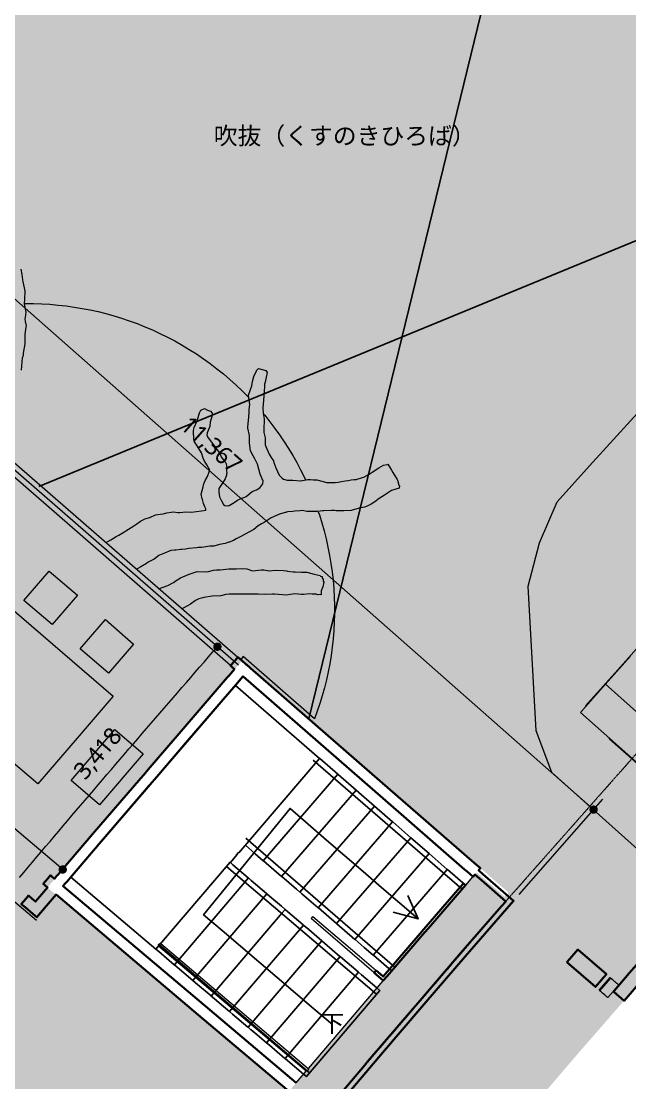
# Model space of a CAD drawing. Header units: millimetres. Extents: x -100577 to 287200, y -212120 to 238461.
# Drawn here: x 19842 to 26389, y 38824 to 50251 of the extents above; entities that cross this region are included whole.
import ezdxf

# ---------------------------------------------------------------- set-up
doc = ezdxf.new("R2010")
doc.units = ezdxf.units.MM
doc.linetypes.add('PHANTOM', pattern=[6.35, 3.175, -0.635, 0.635, -0.635, 0.635, -0.635])
for name, color, linetype, lineweight in [('01_切断（構造・壁）', 7, 'Continuous', 35), ('03_切断（ガラス）', 5, 'Continuous', 13), ('06_部屋の色', 8, 'Continuous', 0), ('07_切断（建具）', 7, 'Continuous', 18), ('10_見えがかり', 7, 'Continuous', 13), ('11_見えがかり（家具）', 8, 'Continuous', 9), ('20_上部（屋根の外形・梁）', 8, 'PHANTOM', 9), ('50_寸法', 3, 'Continuous', 9)]:
    doc.layers.add(name, color=color, linetype=linetype, lineweight=lineweight)
doc.styles.add('JP', font='NotoSansCJKjp-Regular.otf')

msp = doc.modelspace()

# ---------------------------------------------------------------- hatches: boundary and pattern name
at = {"layer": '01_切断（構造・壁）'}
for points in [[(27607, 41389), (27643, 41428), (27931, 41754), (27964, 41792), (28379, 42251), (28428, 42305), (28480, 42363), (28480, 42364), (28586, 42268), (28592, 42263), (28591, 42262), (28539, 42204), (28125, 41746), (28076, 41692), (27777, 41353), (27741, 41313), (27452, 40990), (27418, 40952), (27003, 40478), (26954, 40422), (26545, 39959), (26497, 39904), (26479, 39883), (26327, 39707), (26218, 39803), (26214, 39806), (26220, 39813), (26384, 40003), (26793, 40466), (26842, 40521), (27257, 40995), (27305, 41051)], [(25713, 40123), (25745, 40159), (25831, 40258), (26138, 39992), (26107, 39956), (26020, 39856)]]:
    msp.add_hatch(color=7, dxfattribs=at).paths.add_polyline_path(points)
at = {"layer": '06_部屋の色', "true_color": 0xf6e3a4}
h = msp.add_hatch(color=8, dxfattribs=at)
h.paths.add_polyline_path([(15896, 43200), (16235, 43604), (16574, 44007), (14846, 45468), (18009, 50107), (18205, 50396), (18097, 50493), (18091, 50498), (18271, 50762), (18385, 50660), (18570, 50930), (18461, 51027), (18455, 51033), (18636, 51297), (18750, 51194), (18784, 51244), (18815, 51290), (20030, 53073), (19923, 53171), (19917, 53177), (20097, 53442), (20203, 53344), (20210, 53338), (20396, 53609), (20289, 53708), (20283, 53714), (20464, 53979), (20576, 53875), (20596, 53903), (21235, 54841), (21264, 54883), (21360, 55015), (21374, 55034), (21378, 55039), (21483, 55165), (21493, 55177), (21562, 55255), (21564, 55258), (21626, 55368), (21628, 55371), (21628, 55371), (21630, 55374), (21780, 55614), (21783, 55617), (21954, 55838), (21956, 55841), (22147, 56044), (22151, 56047), (22360, 56231), (22364, 56234), (22590, 56397), (22592, 56398), (22798, 56519), (22835, 56540), (23052, 56640), (23092, 56659), (23318, 56738), (23359, 56752), (23592, 56809), (23634, 56819), (23871, 56854), (23914, 56860), (23915, 56860), (23919, 56860), (24201, 56874), (24257, 56874), (26592, 56874), (26592, 57022), (26592, 57026), (30188, 57025), (30188, 56879), (30188, 56873), (30228, 56873), (30240, 56873), (33348, 56873), (33387, 56873), (33389, 56873), (33395, 56873), (33397, 56872), (33399, 56872), (33400, 56872), (33695, 56857), (33699, 56857), (33988, 56813), (33992, 56812), (34275, 56739), (34279, 56738), (34553, 56637), (34556, 56635), (34819, 56508), (34822, 56506), (35071, 56352), (35074, 56350), (35306, 56172), (35307, 56171), (35519, 55973), (35525, 55967), (35546, 55945), (35551, 55940), (35595, 55894), (35766, 55717), (38202, 53187), (38521, 52856), (38555, 52820), (38568, 52807), (38566, 52805), (38459, 52701), (38562, 52595), (38565, 52592), (38479, 52508), (37970, 52018), (37918, 51967), (37818, 52069), (37812, 52076), (37808, 52072), (37808, 52072), (37807, 52071), (37804, 52068), (37517, 51786), (37176, 51454), (37174, 51452), (37168, 51446), (36677, 50959), (36667, 50948), (36233, 50521), (36337, 50416), (36341, 50413), (36277, 50350), (35928, 49999), (35577, 49650), (35093, 49157), (34928, 48991), (34820, 49097), (34476, 48751), (34470, 48744), (34288, 48557), (34393, 48454), (34397, 48451), (34245, 48294), (33905, 47948), (33417, 47440), (32936, 46944), (32589, 46577), (32517, 46502), (32412, 46602), (32407, 46607), (32195, 46387), (32302, 46285), (32305, 46282), (32253, 46228), (31771, 45714), (31296, 45212), (31070, 44968), (30964, 45067), (30958, 45071), (30845, 44949), (30842, 44945), (30517, 44599), (30512, 44594), (30510, 44591), (30505, 44586), (30504, 44585), (30047, 44086), (30043, 44082), (29562, 43562), (29552, 43551), (29245, 43211), (29238, 43204), (28897, 42831), (28436, 42317), (28427, 42307), (28427, 42307), (28426, 42306), (27968, 41800), (27963, 41793), (27646, 41435), (27641, 41430), (27309, 41058), (27304, 41052), (26847, 40530), (26840, 40522), (26383, 40004), (26211, 39806), (26324, 39708), (26326, 39706), (26180, 39537), (25848, 39157), (25390, 38621), (24939, 38098), (24626, 37728), (24364, 37421), (23375, 38258), (23066, 38519), (23564, 39106), (24077, 39706), (24579, 40289), (25084, 40871), (22219, 43367), (21705, 42775), (21193, 42181), (20684, 41586), (20164, 40973), (20124, 40925), (22415, 38989), (21963, 38453), (21474, 37868), (21150, 37477), (20667, 36893), (20665, 36891), (20662, 36891), (14722, 41777), (14720, 41781), (14721, 41784), (15389, 42593)])
h.paths.add_polyline_path([(31136, 49519), (31065, 49596), (30990, 49669), (30910, 49737), (30826, 49800), (30738, 49856), (30647, 49907), (30552, 49952), (30455, 49991), (30355, 50023), (30254, 50049), (30151, 50067), (30047, 50080), (29942, 50085), (29838, 50083), (29733, 50075), (29630, 50059), (29527, 50037), (29427, 50009), (29328, 49974), (29232, 49932), (29139, 49884), (29049, 49831), (28963, 49771), (28881, 49706), (28803, 49636), (28730, 49561), (28662, 49481), (28600, 49397), (28543, 49309), (28492, 49218), (28447, 49123), (28408, 49026), (28376, 48926), (28351, 48824), (28332, 48722), (28320, 48618), (28315, 48513), (28316, 48408), (28325, 48304), (28340, 48200), (28362, 48098), (28391, 47997), (28426, 47899), (28467, 47802), (28515, 47709), (28569, 47619), (28628, 47533), (28693, 47451), (28763, 47374), (28839, 47301), (28918, 47233), (29002, 47170), (29090, 47114), (29182, 47063), (29276, 47018), (29374, 46979), (29473, 46947), (29575, 46921), (29678, 46903), (29782, 46891), (29886, 46885), (29991, 46887), (30095, 46895), (30199, 46911), (30301, 46933), (30402, 46961), (30501, 46996), (30597, 47038), (30690, 47086), (30780, 47139), (30866, 47199), (30948, 47264), (31026, 47334), (31099, 47409), (31167, 47489), (31229, 47573), (31286, 47661), (31337, 47752), (31382, 47847), (31420, 47944), (31452, 48044), (31478, 48146), (31497, 48249), (31509, 48353), (31514, 48457), (31513, 48562), (31504, 48666), (31489, 48770), (31467, 48872), (31438, 48973), (31403, 49071), (31361, 49168), (31314, 49261), (31260, 49351), (31201, 49437)], flags=0)
at = {"layer": '06_部屋の色', "true_color": 0xd9d3ec}
msp.add_hatch(color=8, dxfattribs=at).paths.add_polyline_path([(20602, 41489), (20249, 41074), (19957, 40728), (14659, 45193), (14706, 45263), (14820, 45430), (16134, 47357), (16659, 48127), (22178, 43320), (21666, 42731), (21133, 42111)])
at = {"layer": '06_部屋の色', "true_color": 0xe9dfcf}
msp.add_hatch(color=8, dxfattribs=at).paths.add_polyline_path([(19957, 40728), (20124, 40925), (21193, 40021), (22721, 38731), (23246, 39350), (23734, 39921), (24237, 40505), (24742, 41088), (25119, 40759), (24734, 40316), (24364, 39887), (23995, 39457), (23627, 39026), (23260, 38594), (22881, 38145), (22555, 37758), (22166, 37292), (21843, 36902), (21456, 36434), (21102, 36004), (20718, 35534), (20367, 35102), (20017, 34669), (19669, 34235), (19290, 33760), (17334, 35317), (17654, 35718), (17974, 36117), (18831, 35428), (19151, 35824), (19472, 36220), (19761, 36576), (20116, 37009), (19267, 37706), (19756, 38299), (17905, 39830), (18208, 40196), (18547, 40603), (18886, 41008), (19193, 41373)])
at = {"layer": '50_寸法'}
for points in [[(21987, 43489), (21981, 43483), (21974, 43478), (21966, 43475), (21957, 43473), (21948, 43473), (21939, 43474), (21931, 43477), (21924, 43482), (21918, 43488), (21913, 43496), (21909, 43504), (21907, 43512), (21907, 43521), (21909, 43530), (21912, 43538), (21917, 43545), (21923, 43552), (21930, 43557), (21938, 43560), (21947, 43562), (21956, 43562), (21964, 43561), (21973, 43557), (21980, 43553), (21986, 43546), (21991, 43539), (21995, 43531), (21997, 43522), (21997, 43514), (21995, 43505), (21992, 43497)], [(26035, 41736), (26029, 41730), (26022, 41725), (26014, 41721), (26005, 41719), (25996, 41719), (25988, 41721), (25979, 41724), (25972, 41729), (25966, 41735), (25961, 41742), (25957, 41750), (25955, 41759), (25955, 41768), (25957, 41776), (25960, 41785), (25965, 41792), (25971, 41798), (25978, 41803), (25986, 41807), (25995, 41809), (26004, 41809), (26012, 41807), (26021, 41804), (26028, 41799), (26034, 41793), (26039, 41786), (26043, 41778), (26045, 41769), (26045, 41760), (26043, 41752), (26040, 41743)], [(20323, 41091), (20317, 41085), (20310, 41080), (20302, 41076), (20293, 41075), (20284, 41074), (20275, 41076), (20267, 41079), (20260, 41084), (20254, 41090), (20249, 41097), (20245, 41106), (20243, 41114), (20243, 41123), (20245, 41132), (20248, 41140), (20253, 41147), (20259, 41154), (20266, 41159), (20274, 41162), (20283, 41164), (20292, 41164), (20300, 41163), (20308, 41159), (20316, 41154), (20322, 41148), (20327, 41141), (20331, 41133), (20333, 41124), (20333, 41116), (20331, 41107), (20328, 41099)]]:
    msp.add_hatch(color=7, dxfattribs=at).paths.add_polyline_path(points)

# ---------------------------------------------------------------- linework, layer by layer
at = {"layer": '01_切断（構造・壁）'}
for points in [[(20219, 41043), (20219, 41043), (20242, 41070), (20279, 41112), (20279, 41112), (20279, 41112), (20610, 41499), (21128, 42102), (21128, 42102), (21159, 42139), (21208, 42196), (21208, 42196), (21208, 42196), (21540, 42582), (22057, 43186), (22057, 43186), (22078, 43209), (22078, 43209), (22078, 43209), (22095, 43230), (22136, 43277), (22111, 43299), (22093, 43315), (22142, 43370), (22172, 43405), (22190, 43390), (22217, 43366), (22217, 43366), (22218, 43365), (22218, 43365), (22254, 43334), (22254, 43334), (22254, 43334), (22262, 43326), (22268, 43322), (22305, 43290), (22308, 43287), (23811, 41978), (24691, 41212), (24691, 41212), (24691, 41212), (24718, 41188), (24782, 41133), (24762, 41111), (24807, 41071), (25109, 40808), (25139, 40782), (24666, 40236), (24618, 40182), (24195, 39690), (24152, 39641), (23730, 39147), (23688, 39098), (23208, 38533)], [(23114, 38515), (23534, 39010), (23576, 39059), (24058, 39623), (24107, 39680), (24530, 40172), (24573, 40221), (25010, 40725), (25054, 40776), (24793, 41003), (24767, 41025), (24722, 41065), (24703, 41042), (24639, 41097), (24612, 41121), (24612, 41121), (23732, 41888), (22229, 43196), (22227, 43198), (22149, 43107), (22149, 43107), (22149, 43107), (21631, 42504), (21299, 42118), (21299, 42118), (21299, 42118), (21250, 42060), (21219, 42024), (21219, 42024), (20701, 41420), (20370, 41034), (20370, 41034), (20370, 41034), (20334, 40992), (20310, 40965), (20291, 40943), (20294, 40941), (20294, 40941), (21870, 39609), (22799, 38823)], [(22721, 38732), (21792, 39517), (20217, 40849), (20111, 40725), (20010, 40605), (19965, 40643), (19882, 40713), (19842, 40747), (19894, 40808), (19920, 40839), (19959, 40805), (19996, 40774), (20020, 40802), (20125, 40927), (20097, 40950), (20079, 40965), (20126, 41021), (20157, 41057), (20174, 41042), (20176, 41041), (20200, 41020), (20219, 41043)], [(24620, 40952), (24622, 40950), (24222, 40488), (24182, 40442), (23777, 39972), (23737, 39925), (23640, 40008), (23641, 40009), (23641, 40009), (23660, 40031), (23707, 39991), (23734, 39967), (24133, 40430), (24173, 40477), (24561, 40925), (24600, 40969), (24620, 40952)], [(26479, 39883), (26327, 39707), (26218, 39803), (26214, 39806), (26220, 39813), (26384, 40003), (26793, 40466)], [(25713, 40123), (25745, 40159), (25831, 40258), (26138, 39992), (26107, 39956), (26020, 39856), (25713, 40123)]]:
    msp.add_lwpolyline(points, dxfattribs=at)
at = {"layer": '03_切断（ガラス）'}
msp.add_lwpolyline([(22178, 43320), (18919, 46158)], dxfattribs=at)
at = {"layer": '07_切断（建具）'}
msp.add_lwpolyline([(20007, 40570), (19075, 41357)], dxfattribs=at)
at = {"layer": '10_見えがかり'}
for points in [[(18960, 46202), (22171, 43406)], [(22092, 43316), (18882, 46111)], [(24624, 40951), (24702, 41041)], [(23455, 40207), (23656, 40034), (23656, 40034), (23637, 40013), (23636, 40011), (23636, 40011), (22960, 40591), (22970, 40603), (22980, 40615), (23455, 40207)], [(22931, 38977), (23734, 39921), (23736, 39923)], [(26067, 39815), (26060, 39820), (26179, 39956), (26181, 39954), (26184, 39951), (26185, 39951)], [(26082, 39802), (26082, 39802), (26079, 39804), (26076, 39807), (26072, 39810), (26071, 39811), (26069, 39813), (26068, 39814), (26186, 39949), (26188, 39948), (26190, 39946), (26192, 39945), (26193, 39943), (26194, 39943), (26195, 39942), (26197, 39940), (26197, 39940), (26200, 39938), (26200, 39937), (26203, 39935), (26205, 39933), (26208, 39930), (26209, 39930), (26211, 39928), (26213, 39926), (26214, 39925), (26216, 39924), (26221, 39919), (26223, 39917), (26223, 39917), (26225, 39916), (26226, 39915), (26227, 39914), (26228, 39913), (26229, 39912), (26229, 39912), (26229, 39912), (26232, 39910), (26233, 39909), (26238, 39904), (26242, 39901), (26247, 39897), (26249, 39894), (26253, 39891), (26256, 39888), (26257, 39888), (26261, 39885), (26266, 39880), (26267, 39879), (26268, 39879), (26268, 39879), (26268, 39878), (26269, 39877), (26270, 39877), (26270, 39876), (26152, 39740), (26151, 39742), (26151, 39742), (26150, 39742), (26149, 39743), (26148, 39744), (26142, 39749), (26138, 39752), (26138, 39753), (26137, 39754), (26135, 39755), (26129, 39761), (26126, 39764), (26123, 39766), (26114, 39774), (26113, 39774), (26112, 39775), (26111, 39776), (26111, 39776), (26111, 39777), (26110, 39777), (26096, 39789), (26087, 39797), (26085, 39799), (26082, 39802)], [(22800, 38824), (22906, 38948)]]:
    msp.add_lwpolyline(points, dxfattribs=at)
at = {"layer": '11_見えがかり（家具）'}
for points in [[(19837, 47581), (19847, 47524), (19855, 47468), (19856, 47463), (19860, 47450), (19879, 47347), (19876, 47260), (19873, 47209), (19881, 47168), (19891, 47120), (19883, 47062), (19881, 47047), (19884, 47020), (19893, 46971), (19892, 46958), (19881, 46883), (19881, 46844), (19879, 46779), (19864, 46677), (19861, 46652), (19853, 46623), (19847, 46589), (19845, 46537), (19839, 46495)], [(19875, 47212), (19883, 47212), (19973, 47212), (20062, 47209), (20150, 47204), (20238, 47196), (20326, 47186), (20412, 47174), (20498, 47160), (20583, 47143), (20668, 47125), (20752, 47104), (20837, 47080), (20921, 47054), (21004, 47026), (21088, 46996), (21170, 46963), (21253, 46928), (21334, 46890), (21414, 46851), (21494, 46809), (21573, 46764), (21650, 46718), (21726, 46669), (21801, 46618), (21875, 46565), (21947, 46511), (22017, 46454), (22086, 46395), (22153, 46335), (22218, 46273), (22282, 46209), (22289, 46201)], [(25418, 44635), (25606, 45078), (25954, 45464), (26654, 46233), (27005, 46616), (27358, 46998), (27400, 47028)], [(20755, 44642), (20774, 44652), (20807, 44669), (20864, 44705), (20890, 44717), (20929, 44741), (20997, 44784), (21052, 44819), (21084, 44840), (21123, 44868), (21146, 44881), (21171, 44894), (21224, 44908), (21286, 44936), (21336, 44944), (21370, 44947), (21408, 44958), (21453, 44965), (21480, 44969), (21525, 44962), (21547, 44962), (21611, 44970), (21674, 44966), (21727, 44973), (21781, 44980), (21827, 44988), (21828, 45002), (21818, 45023), (21801, 45058), (21792, 45102), (21789, 45111), (21778, 45160), (21800, 45240), (21803, 45259), (21813, 45289), (21823, 45313), (21846, 45352), (21862, 45402), (21871, 45417), (21840, 45475), (21811, 45521), (21798, 45547), (21782, 45604), (21754, 45650), (21702, 45729), (21697, 45763), (21698, 45775), (21696, 45812), (21695, 45841), (21697, 45862), (21702, 45877), (21735, 45950), (21753, 46009), (21759, 46034), (21773, 46065), (21812, 46082), (21847, 46066), (21879, 46052), (21895, 46033), (21891, 45997), (21875, 45936), (21872, 45888), (21843, 45822), (21841, 45812), (21840, 45798), (21847, 45778), (21853, 45765), (21920, 45675), (21967, 45613), (21982, 45590), (21997, 45555), (22037, 45509), (22047, 45487), (22052, 45442), (22050, 45437), (22050, 45413), (22052, 45389), (22051, 45378), (22050, 45364), (22037, 45325), (22025, 45307), (22017, 45296), (21983, 45241), (21968, 45221), (21968, 45193), (21967, 45181), (21975, 45133), (21993, 45096), (22018, 45050), (22032, 45039), (22060, 45034), (22076, 45037), (22079, 45038), (22132, 45069), (22168, 45095), (22204, 45113), (22249, 45129), (22263, 45135), (22327, 45187), (22371, 45206), (22410, 45228), (22440, 45272), (22444, 45301), (22411, 45377), (22384, 45483), (22356, 45540), (22336, 45571), (22310, 45628), (22296, 45708), (22296, 45793), (22280, 45870), (22280, 45885), (22288, 45954), (22293, 46037), (22295, 46073), (22302, 46125), (22288, 46226), (22304, 46277), (22312, 46297), (22321, 46326), (22327, 46351), (22331, 46372), (22345, 46428), (22371, 46489), (22374, 46491), (22393, 46514), (22473, 46491), (22489, 46470), (22477, 46420), (22465, 46366), (22458, 46343), (22458, 46318), (22456, 46268), (22451, 46222), (22449, 46168), (22441, 46089), (22444, 46032), (22454, 45969), (22451, 45854), (22450, 45824), (22465, 45766), (22467, 45692), (22472, 45674), (22510, 45589), (22532, 45553), (22554, 45520), (22561, 45500), (22582, 45444), (22616, 45363), (22648, 45333), (22662, 45323), (22703, 45311), (22763, 45310), (22845, 45302), (22850, 45303), (22924, 45319), (22953, 45317), (22983, 45315), (23021, 45314), (23090, 45295), (23126, 45286), (23141, 45284), (23179, 45285), (23210, 45286), (23219, 45286), (23250, 45288), (23287, 45295), (23328, 45303), (23360, 45308), (23392, 45313), (23422, 45317), (23448, 45318), (23456, 45320), (23512, 45338), (23526, 45344), (23586, 45377), (23618, 45398), (23690, 45443), (23741, 45471), (23779, 45480), (23785, 45482), (23798, 45465), (23802, 45456), (23825, 45418), (23841, 45395), (23888, 45318), (23891, 45312), (23901, 45271), (23903, 45265), (23901, 45262), (23901, 45262), (23910, 45248), (23909, 45225), (23824, 45199), (23750, 45149), (23692, 45115), (23647, 45079), (23606, 45053), (23564, 45030), (23535, 45020), (23479, 45010), (23393, 44984), (23314, 44982), (23313, 44982), (23230, 44982), (23212, 44984), (23178, 44984), (23097, 44981), (23084, 44980), (23059, 44977), (23030, 44972), (22926, 44974), (22914, 44974), (22866, 44983), (22841, 44982), (22784, 44976), (22765, 44973), (22708, 44969), (22686, 44964), (22682, 44963), (22620, 44945), (22529, 44907), (22456, 44855), (22426, 44840), (22390, 44818), (22343, 44780), (22283, 44747), (22210, 44708), (22154, 44678), (22126, 44663), (22113, 44657), (22083, 44645), (22074, 44642), (22036, 44629), (21973, 44618), (21915, 44601), (21870, 44599), (21806, 44590), (21782, 44587), (21744, 44585), (21728, 44584), (21643, 44575), (21609, 44569), (21571, 44564), (21560, 44563), (21505, 44557), (21492, 44556), (21450, 44552), (21382, 44525), (21329, 44502), (21323, 44498), (21271, 44460), (21208, 44427), (21189, 44415), (21130, 44376), (21089, 44355), (21086, 44354)], [(22447, 46024), (22461, 46009), (22516, 45939), (22570, 45868), (22621, 45797), (22671, 45724), (22718, 45650), (22763, 45575), (22805, 45500), (22846, 45423), (22885, 45345), (22899, 45316)], [(17280, 44375), (17708, 44876), (18102, 45335), (20829, 42985), (20442, 42534), (20021, 42042), (17280, 44375)], [(23037, 44971), (23049, 44936), (23076, 44851), (23100, 44765), (23122, 44678), (23142, 44590), (23159, 44501), (23174, 44412), (23186, 44323), (23196, 44233), (23204, 44142), (23209, 44052), (23212, 43962), (23212, 43871), (23209, 43781), (23205, 43691), (23197, 43601), (23188, 43512), (23175, 43423), (23161, 43335), (23144, 43248), (23125, 43161), (23104, 43075), (23081, 42990), (23055, 42907), (23027, 42824), (22998, 42743), (22231, 43411), (22204, 43380)], [(27528, 41303), (27174, 40981), (26714, 41122), (25552, 42162), (25381, 42612), (25353, 43131), (25296, 44169), (25418, 44635)], [(21328, 44143), (21368, 44160), (21417, 44178), (21481, 44210), (21507, 44230), (21554, 44259), (21647, 44299), (21733, 44326), (21831, 44323), (21855, 44326), (21909, 44341), (21942, 44344), (21983, 44345), (22074, 44355), (22123, 44356), (22158, 44357), (22219, 44360), (22269, 44357), (22329, 44336), (22426, 44346), (22451, 44344), (22509, 44336), (22576, 44341), (22663, 44337), (22697, 44333), (22705, 44332), (22769, 44324), (22790, 44323), (22856, 44319), (22900, 44320), (22913, 44319), (22994, 44298), (23057, 44285), (23060, 44278), (23081, 44274), (23081, 44255), (23090, 44247), (23090, 44223), (23096, 44214), (23087, 44164), (23070, 44119), (23067, 44079), (23067, 44078), (23066, 44079), (23030, 44077), (23016, 44082), (22970, 44085), (22946, 44086), (22879, 44079), (22857, 44081), (22787, 44086), (22691, 44071), (22654, 44076), (22565, 44084), (22544, 44082), (22462, 44079), (22391, 44084), (22310, 44082), (22289, 44082), (22212, 44083), (22146, 44082), (22145, 44082), (22079, 44082), (22043, 44079), (21990, 44067), (21896, 44062), (21807, 44047), (21796, 44044), (21751, 44034), (21717, 44017), (21664, 43976), (21629, 43957), (21584, 43934), (21575, 43928)], [(19871, 44017), (20143, 44332), (20446, 44071), (20174, 43756), (19871, 44017)], [(20476, 43495), (20748, 43809), (21050, 43547), (20779, 43233), (20476, 43495)], [(26624, 43759), (26606, 43655), (26259, 43268), (25913, 42880), (25915, 42878)], [(27621, 41783), (26128, 43114), (26398, 43416)], [(27353, 41483), (25858, 42811), (26127, 43113)], [(20684, 41817), (20379, 42076), (20850, 42626), (21154, 42365), (20684, 41817)], [(26163, 42537), (26171, 42526), (26560, 42181), (27337, 41491), (27339, 41492)], [(21317, 40301), (21317, 40303), (21317, 40305), (21318, 40307), (21319, 40309), (21320, 40311), (21321, 40313), (21322, 40315), (21324, 40316), (21325, 40318), (21327, 40319), (21329, 40320), (21331, 40322), (21332, 40322), (21334, 40323), (21336, 40323), (21338, 40323), (21339, 40323), (21341, 40322), (21342, 40322), (22929, 38977), (22930, 38976), (22930, 38975), (22931, 38973), (22931, 38972), (22931, 38970), (22931, 38968), (22931, 38966), (22930, 38964), (22929, 38962), (22928, 38960), (22927, 38958), (22926, 38957), (22924, 38955), (22923, 38954), (22921, 38952), (22919, 38951), (22917, 38950), (22916, 38949), (22914, 38949), (22912, 38948), (22910, 38948), (22909, 38949), (22907, 38949), (22906, 38950), (21319, 40295), (21318, 40295), (21318, 40297), (21317, 40298), (21317, 40300), (21317, 40301)]]:
    msp.add_lwpolyline(points, dxfattribs=at)
at = {"layer": '20_上部（屋根の外形・梁）'}
msp.add_lwpolyline([(27085, 43074), (25074, 40799), (25074, 40798), (23096, 38494)], dxfattribs=at)
at = {"layer": '45_吹抜'}
for points in [[(22936, 42742), (26381, 56874)], [(28325, 48660), (20032, 45241)]]:
    msp.add_lwpolyline(points, dxfattribs=at)
at = {"layer": '45_階段'}
for points in [[(20375, 41037), (22147, 43102), (22147, 43102), (22147, 43102), (22147, 43102), (22147, 43102), (23052, 42314), (23052, 42314), (23052, 42314), (23052, 42314), (23052, 42314), (23052, 42314), (22182, 41299), (22182, 41299), (22182, 41299), (22179, 41302), (22179, 41302), (22179, 41302), (22179, 41302), (22179, 41302), (22179, 41302), (22178, 41302), (22178, 41302), (22178, 41302), (22178, 41302), (22178, 41302), (22178, 41302), (22178, 41302), (22178, 41302), (22178, 41302), (22178, 41302), (22178, 41302), (22159, 41279), (22159, 41279), (22159, 41279), (22159, 41279), (22159, 41279), (22159, 41279), (22159, 41279), (22159, 41279), (22159, 41279), (22159, 41279), (22159, 41279), (22159, 41279), (22159, 41279), (22159, 41279), (22159, 41279), (22159, 41279), (22159, 41279), (22162, 41276), (22162, 41276), (22162, 41276), (22093, 41196)], [(24587, 40909), (22983, 42295)], [(23054, 42313), (23249, 42144), (23249, 42144), (23249, 42144)], [(23249, 42144), (23249, 42144), (23249, 42144), (23249, 42144), (23249, 42144), (22446, 41214), (22446, 41214), (22446, 41214), (22446, 41214), (22446, 41214), (22446, 41214), (22446, 41214), (22359, 41289), (22253, 41380)], [(23250, 42142), (23445, 41973), (23445, 41973), (23445, 41973)], [(23445, 41973), (23445, 41973), (23445, 41973), (23445, 41973), (23445, 41973), (22643, 41045), (22643, 41045), (22643, 41045), (22643, 41045), (22643, 41045), (22643, 41045), (22447, 41213)], [(23446, 41972), (23641, 41803), (23641, 41803), (23641, 41803)], [(23189, 39452), (22991, 39620), (22793, 39789), (22595, 39957), (22397, 40126), (22200, 40295), (22002, 40463), (21804, 40632), (22734, 41777), (22930, 41607), (23127, 41437), (23324, 41267), (23521, 41097), (23717, 40927), (23914, 40757), (24111, 40587)], [(23641, 41803), (23641, 41803), (23641, 41803), (23641, 41803), (23641, 41803), (23641, 41803), (23641, 41803), (23641, 41803), (22840, 40876), (22840, 40876), (22840, 40876), (22840, 40876), (22840, 40876), (22840, 40876), (22840, 40876), (22803, 40907), (22644, 41044)], [(23643, 41801), (23837, 41632), (23837, 41632), (23837, 41632), (23837, 41632), (23037, 40706), (23037, 40706)], [(23839, 41631), (24034, 41461), (24034, 41461)], [(23861, 40069), (22257, 41455)], [(24034, 41461), (24034, 41461), (24034, 41461), (24034, 41461), (24034, 41461), (24034, 41461), (23235, 40537), (23235, 40537), (23235, 40537), (23235, 40537), (23235, 40537), (23039, 40705)], [(24035, 41460), (24230, 41291), (24230, 41291), (24230, 41291)], [(24230, 41291), (24230, 41291), (24230, 41291), (24230, 41291), (24230, 41291), (24230, 41291), (23432, 40367), (23432, 40367), (23432, 40367), (23432, 40367), (23432, 40367), (23432, 40367), (23236, 40535)], [(24231, 41290), (24426, 41120), (24426, 41120), (24426, 41120)], [(21291, 40261), (21291, 40261), (21291, 40261), (21291, 40261), (21291, 40261), (22088, 41197), (22088, 41197), (22088, 41197), (22088, 41197), (22119, 41171), (22119, 41171), (22119, 41171), (22119, 41171), (22119, 41171), (22119, 41171), (22119, 41171), (22119, 41171), (22119, 41171), (22119, 41171), (22119, 41171), (22119, 41171), (22284, 41029)], [(22049, 41152), (23663, 39777)], [(21289, 40262), (20375, 41037), (20375, 41037), (20375, 41037)], [(21489, 40093), (21489, 40093), (21489, 40093), (21489, 40093), (21489, 40093), (21489, 40093), (22286, 41028), (22286, 41028), (22286, 41028), (22286, 41028), (22286, 41028), (22316, 41002), (22316, 41002), (22316, 41002), (22316, 41002), (22316, 41002), (22316, 41002), (22316, 41002), (22316, 41002), (22316, 41002), (22316, 41002), (22316, 41002), (22316, 41002), (22316, 41002), (22316, 41002), (22316, 41002), (22316, 41002), (22482, 40860)], [(24426, 41120), (24426, 41120), (24426, 41120), (24426, 41120), (24426, 41120), (24426, 41120), (23629, 40198), (23629, 40198), (23629, 40198), (23629, 40198), (23629, 40198), (23629, 40198), (23629, 40198), (23629, 40198), (23532, 40281), (23433, 40366)], [(24428, 41119), (24622, 40950), (24622, 40950)], [(24622, 40950), (24622, 40950), (24622, 40950), (24622, 40950), (24622, 40950), (24622, 40950), (24622, 40950), (23826, 40029), (23826, 40029), (23826, 40029), (23826, 40029), (23826, 40029), (23631, 40197)], [(21688, 39925), (21688, 39925), (21688, 39925), (21688, 39925), (21688, 39925), (22483, 40859), (22483, 40859), (22483, 40859), (22483, 40859), (22514, 40833), (22514, 40833), (22514, 40833), (22514, 40833), (22514, 40833), (22514, 40833), (22514, 40833), (22514, 40833), (22514, 40833), (22514, 40833), (22514, 40833), (22514, 40833), (22514, 40833), (22514, 40833), (22514, 40833), (22641, 40723), (22679, 40691)], [(23037, 40706), (23037, 40706), (23037, 40706), (23037, 40706), (23037, 40706), (23037, 40706), (22860, 40859), (22842, 40874)], [(24000, 40841), (24111, 40587), (23843, 40660)], [(21886, 39757), (21886, 39757), (21886, 39757), (21886, 39757), (22649, 40652), (22681, 40690), (22681, 40690), (22681, 40690), (22681, 40690), (22711, 40664), (22711, 40664), (22711, 40664), (22711, 40664), (22711, 40664), (22711, 40664), (22711, 40664), (22711, 40664), (22711, 40664), (22711, 40663), (22711, 40663), (22711, 40663), (22876, 40522)], [(22084, 39589), (22084, 39589), (22084, 39589), (22084, 39589), (22084, 39589), (22084, 39589), (22878, 40520), (22878, 40520), (22878, 40520), (22878, 40520), (22878, 40520), (22908, 40495), (22908, 40495), (22908, 40495), (22908, 40494), (22908, 40494), (22908, 40494), (22908, 40494), (22908, 40494), (22908, 40494), (22908, 40494), (22908, 40494), (22908, 40494), (22909, 40494), (22909, 40494), (22909, 40494), (22964, 40447), (23074, 40353)], [(22283, 39421), (22283, 39421), (22283, 39421), (22283, 39421), (22283, 39421), (22283, 39421), (22949, 40203), (23075, 40351), (23075, 40351), (23075, 40351), (23106, 40325), (23106, 40325), (23106, 40325), (23106, 40325), (23106, 40325), (23106, 40325), (23106, 40325), (23106, 40325), (23106, 40325), (23106, 40325), (23106, 40325), (23106, 40325), (23271, 40183)], [(21488, 40094), (21322, 40235), (21322, 40235), (21321, 40235), (21321, 40235), (21321, 40235), (21321, 40235), (21321, 40235), (21321, 40235), (21321, 40235), (21321, 40235), (21291, 40261), (21291, 40261)], [(21330, 40307), (22943, 38932)], [(22481, 39253), (22481, 39253), (22481, 39253), (22481, 39253), (22481, 39253), (22481, 39253), (23111, 39992), (23273, 40182), (23273, 40182), (23273, 40182), (23303, 40156), (23303, 40156), (23303, 40156), (23303, 40156), (23303, 40156), (23303, 40156), (23303, 40156), (23303, 40156), (23303, 40156), (23303, 40156), (23303, 40156), (23303, 40156), (23303, 40156), (23440, 40038), (23469, 40014)], [(21686, 39926), (21520, 40067), (21520, 40067), (21520, 40067), (21520, 40067), (21520, 40067), (21520, 40067), (21520, 40067), (21520, 40067), (21520, 40067), (21520, 40067), (21489, 40093), (21489, 40093)], [(22680, 39085), (22680, 39085), (22680, 39085), (22680, 39085), (23470, 40013), (23470, 40013), (23470, 40013), (23501, 39987), (23501, 39987), (23501, 39987), (23501, 39987), (23501, 39987), (23501, 39987), (23501, 39987), (23501, 39987), (23501, 39987), (23501, 39987), (23501, 39987), (23501, 39987), (23501, 39987), (23501, 39987), (23501, 39987), (23668, 39844), (23668, 39844), (23698, 39818), (23698, 39818), (23698, 39818), (22909, 38891), (22909, 38891), (22909, 38891), (22909, 38891), (22909, 38891), (22878, 38917), (22878, 38917), (22878, 38917), (22878, 38917), (22710, 39059), (22710, 39059), (22710, 39059), (22710, 39059), (22710, 39059), (22710, 39059), (22710, 39059), (22710, 39059), (22710, 39059), (22710, 39059), (22680, 39085), (22680, 39085)], [(21885, 39758), (21718, 39899), (21718, 39899), (21718, 39899), (21718, 39899), (21718, 39899), (21718, 39899), (21718, 39899), (21718, 39899), (21718, 39899), (21718, 39899), (21688, 39925), (21688, 39925)], [(22083, 39590), (21997, 39663), (21917, 39731), (21917, 39731), (21917, 39731), (21917, 39731), (21917, 39731), (21917, 39731), (21917, 39731), (21917, 39731), (21916, 39731), (21916, 39731), (21886, 39757), (21886, 39757)], [(22281, 39422), (22115, 39563), (22115, 39563), (22115, 39563), (22115, 39563), (22115, 39563), (22115, 39563), (22115, 39563), (22115, 39563), (22115, 39563), (22115, 39563), (22084, 39589), (22084, 39589)], [(22480, 39254), (22381, 39338), (22314, 39395), (22314, 39395), (22314, 39395), (22313, 39395), (22313, 39395), (22313, 39395), (22313, 39395), (22313, 39395), (22313, 39395), (22313, 39395), (22283, 39421), (22283, 39421)], [(22678, 39086), (22512, 39227), (22512, 39227), (22512, 39227), (22512, 39227), (22512, 39227), (22512, 39227), (22512, 39227), (22512, 39227), (22512, 39227), (22512, 39227), (22481, 39253), (22481, 39253)]]:
    msp.add_lwpolyline(points, dxfattribs=at)
at = {"layer": '50_寸法'}
for points in [[(26000, 41764), (17476, 49284)], [(20288, 41119), (14959, 45633)], [(19822, 41033), (19869, 41088), (19916, 41144), (19963, 41199), (20010, 41255), (20057, 41310), (20104, 41366), (20151, 41421), (20198, 41477), (20245, 41532), (20292, 41588), (20339, 41643), (20386, 41699), (20433, 41754), (20480, 41809), (20528, 41865), (20575, 41920), (20622, 41975), (20669, 42031), (20716, 42086), (20764, 42141), (20811, 42196), (20858, 42252), (20906, 42307), (20953, 42362), (21000, 42417), (21048, 42472), (21095, 42527), (21143, 42583), (21190, 42638), (21238, 42693), (21285, 42748), (21333, 42803), (21380, 42858), (21428, 42913), (21475, 42968), (21523, 43023), (21570, 43078), (21618, 43133), (21666, 43188), (21713, 43243), (21761, 43298), (21809, 43353), (21856, 43408), (21904, 43463), (21952, 43517)], [(25198, 40850), (26099, 41877)]]:
    msp.add_lwpolyline(points, dxfattribs=at)

# ---------------------------------------------------------------- texts
at = {"layer": '45_吹抜', "insert": (23322, 49006), "char_height": 187.87, "attachment_point": 5, "style": 'JP'}
msp.add_mtext('吹抜（くすのきひろば）', dxfattribs=at)
at = {"layer": '45_階段', "insert": (23189, 39452), "char_height": 188, "attachment_point": 5, "style": 'JP'}
msp.add_mtext('下', dxfattribs=at)
at = {"layer": '50_寸法', "char_height": 187.9, "attachment_point": 8, "style": 'JP'}
for s, insert, rotation in [('11,367', (21804, 45599), 318.582), ('3,418', (20759, 42289), 49.4134)]:
    msp.add_mtext(s, dxfattribs=dict(at, insert=insert, rotation=rotation))

doc.saveas('drawing.dxf')
